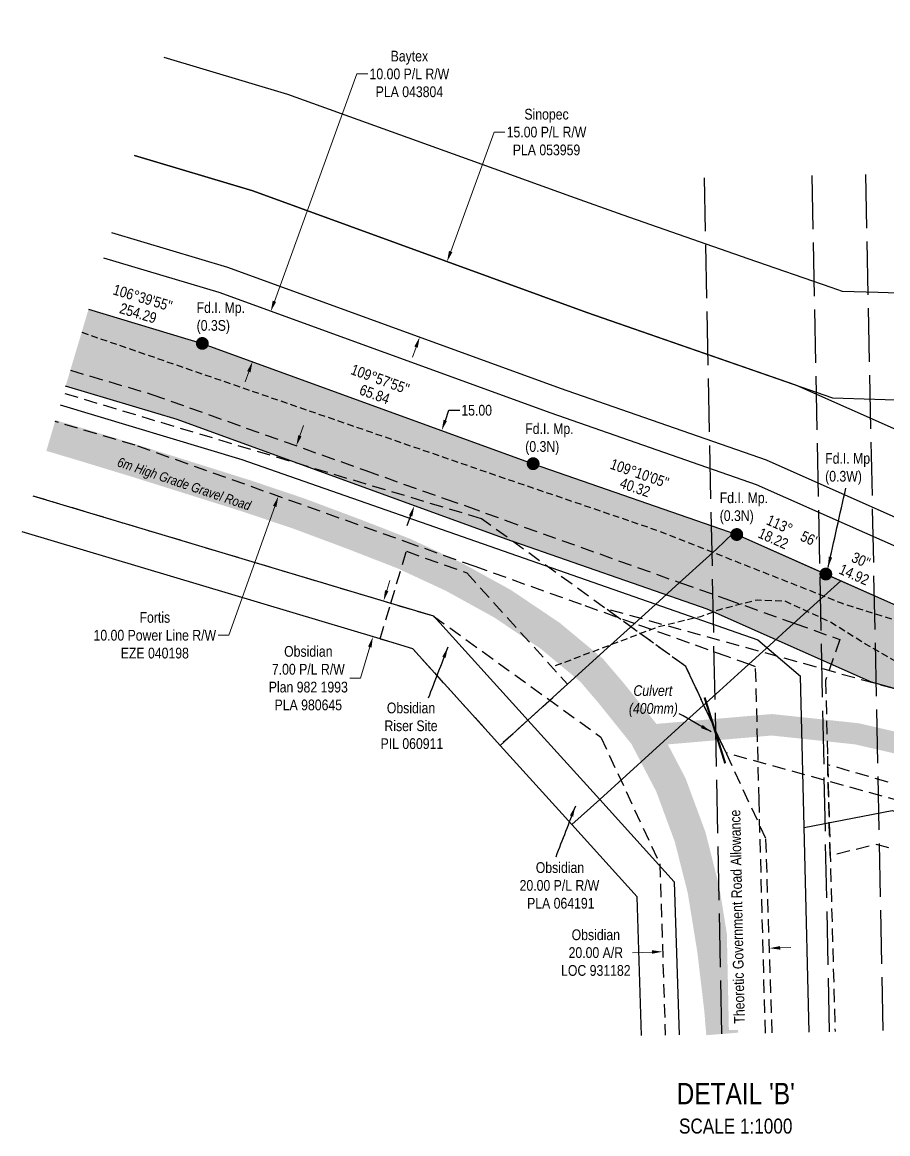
# Model space of a CAD drawing. Extents: x 594959 to 602233, y 5878755 to 5883049.
# Drawn here: x 598600 to 599409, y 5878755 to 5879794 of the extents above; entities that cross this region are included whole.
import ezdxf
from ezdxf.enums import TextEntityAlignment as Align

# ---------------------------------------------------------------- set-up
doc = ezdxf.new("R2010")
doc.units = 0
doc.header["$LTSCALE"] = 5
doc.header["$PDSIZE"] = 0.5
for name, pattern in [('foc-ACCESSROAD', [3.75, 2.5, -1.25]), ('foc-FLOWLINE', [3.75, 2.5, -1.25]), ('foc-UNSURVEYED', [12.5, 10, -2.5]), ('UG_PIPE', [1.875, 1.25, -0.625])]:
    doc.linetypes.add(name, pattern=pattern)
doc.layers.get('Defpoints').update_dxf_attribs({"color": 9})
for name, color, linetype, lineweight in [('AS-GENERAL', 48, 'Continuous', 18), ('C-AR-T', 13, 'Continuous', 9), ('C-RW-T', 13, 'Continuous', 9), ('C-WS-T', 13, 'Continuous', 9), ('F-EZE-T', 190, 'Continuous', 9), ('F-RW-T', 190, 'Continuous', 9), ('T-TEXT', 48, 'Continuous', 18)]:
    doc.layers.add(name, color=color, linetype=linetype, lineweight=lineweight)
for name, color, linetype in [('AS-PIPE-UG', 44, 'UG_PIPE'), ('AS-POWER', 104, 'foc-POWER'), ('AS-ROADS', 254, 'Continuous'), ('C-AR', 13, 'foc-ACCESSROAD'), ('C-RW', 13, 'Continuous'), ('C-WS', 13, 'foc-ACCESSROAD'), ('DETAIL-T', 7, 'Continuous'), ('F-EZE', 190, 'foc-FLOWLINE'), ('F-RW', 190, 'Continuous'), ('L-BD1', 253, 'Continuous'), ('L-MON', 1, 'Continuous'), ('L-ROAD-T', 7, 'Continuous'), ('L-USEC', 7, 'foc-UNSURVEYED'), ('P-PROPOSED', 10, 'Continuous'), ('P-PROPOSED-H', 21, 'Continuous'), ('P-TXT', 4, 'Continuous')]:
    doc.layers.add(name, color=color, linetype=linetype)
doc.styles.add('80CG', font='ARIALN.TTF', dxfattribs={"height": 10})
doc.styles.add('80L', font='ARIALN.TTF', dxfattribs={"height": 10})
doc.styles.add('foc-LtypeFont', font='ARIALN.TTF', dxfattribs={"height": 7.35})
doc.linetypes.add('foc-POWER', pattern='A,6,-1,["P",foc-LtypeFont,S=0.2,R=0,X=-0.625,Y=-0.75],-1.24,4', length=12.24)
doc.dimstyles.new('Compass 5 000', dxfattribs={"dimscale": 5, "dimtxt": 9, "dimasz": 2, "dimexe": 0.2, "dimexo": 0.0625, "dimgap": 0.5, "dimtad": 0, "dimtih": 1, "dimtoh": 1, "dimzin": 0, "dimdsep": 46, "dimtxsty": '80CG', "dimcen": 0.1, "dimse1": 1, "dimse2": 1, "dimclrd": 256, "dimclrt": 256, "dimaunit": 1, "dimadec": 4, "dimazin": 0, "dimtfac": 0.06, "dimtofl": 0, "dimtmove": 0, "dimatfit": 1, "dimfxl": 0.2, "dimtolj": 1, "dimtzin": 0, "dimlwd": -1, "dimarcsym": 0})

# ---------------------------------------------------------------- blocks, each defined once
blk = doc.blocks.new('fdia')
at = {"color": 255, "const_width": 1}
blk.add_lwpolyline([(-0.5, 0, 1), (0.5, 0, 1)], format="xyb", close=True, dxfattribs=at)
blk = doc.blocks.new('Fdiaa')
blk.add_blockref('fdia', (0, 0))
blk = doc.blocks.new('fdib')
at = {"color": 1, "const_width": 1.6}
blk.add_lwpolyline([(-0.4, 0, 1), (0.4, 0, 1)], format="xyb", close=True, dxfattribs=at)
at = {"color": 1}
blk.add_circle((0, 0), 0.8, dxfattribs=at)
blk = doc.blocks.new('Fdibb')
blk.add_blockref('fdib', (0, 0))
blk = doc.blocks.new('fdicc')
for name in ['Fdibb', 'Fdiaa']:
    blk.add_blockref(name, (0, 0))
blk = doc.blocks.new('FDI')
blk.add_blockref('fdicc', (0, 0))
blk = doc.blocks.new('*D454')
at = {"layer": 'Defpoints', "color": 0, "transparency": 16777216}
for p in [(598873.9, 5879391.7), (598839, 5879350.9), (598857.1, 5879344.5)]:
    blk.add_point(p, dxfattribs=at)
at = {"layer": 'F-EZE-T', "transparency": 16777216}
for p, q in [((598859.2, 5879407.6), (598862.5, 5879417)), ((598835.6, 5879341.5), (598792.7, 5879221.1)), ((598792.7, 5879221.1), (598782.7, 5879221.1))]:
    blk.add_line(p, q, dxfattribs=at)
for points in [[(598857.6, 5879408.1), (598860.7, 5879407), (598855.8, 5879398.1)], [(598834, 5879342.1), (598837.2, 5879341), (598839, 5879350.9)]]:
    blk.add_solid(points, dxfattribs=at)
at = {"layer": 'F-EZE-T', "transparency": 16777216, "insert": (598723.5, 5879221.1), "char_height": 10, "attachment_point": 5, "style": '80CG'}
blk.add_mtext('\\A1;Fortis\\P10.00 Power Line R/W\\PEZE 040198', dxfattribs=at)
blk = doc.blocks.new('*D455')
at = {"layer": 'C-RW-T', "transparency": 16777216}
for p, q in [((598940.3, 5879262.9), (598943.1, 5879272.4)), ((598924.5, 5879210.2), (598915.8, 5879181)), ((598915.8, 5879181), (598905.8, 5879181))]:
    blk.add_line(p, q, dxfattribs=at)
for points in [[(598938.7, 5879263.3), (598941.9, 5879262.4), (598937.4, 5879253.3)], [(598922.9, 5879210.6), (598926.1, 5879209.7), (598927.4, 5879219.7)]]:
    blk.add_solid(points, dxfattribs=at)
at = {"layer": 'Defpoints', "color": 0, "transparency": 16777216}
for p in [(598703.6, 5879323.2), (598693.6, 5879289.7, 2.2), (598927.4, 5879219.7)]:
    blk.add_point(p, dxfattribs=at)
at = {"layer": 'C-RW-T', "transparency": 16777216, "insert": (598867, 5879181), "char_height": 10, "attachment_point": 5, "style": '80CG'}
blk.add_mtext('\\A1;Obsidian\\P7.00 P/L R/W\\PPlan 982 1993\\PPLA 980645', dxfattribs=at)
blk = doc.blocks.new('*D457')
at = {"layer": 'C-AR-T', "transparency": 16777216}
for p, q in [((599188.2, 5878925.2), (599170.1, 5878924.6)), ((599308.1, 5878929.1), (599318.1, 5878929.4))]:
    blk.add_line(p, q, dxfattribs=at)
for points in [[(599188.2, 5878926.9), (599188.3, 5878923.6), (599198.2, 5878925.5)], [(599308.1, 5878930.8), (599308.2, 5878927.4), (599298.1, 5878928.8)]]:
    blk.add_solid(points, dxfattribs=at)
at = {"layer": 'Defpoints', "color": 0, "transparency": 16777216}
for p in [(599198.2, 5878925.5), (599198.5, 5878917.4), (599298.4, 5878920.6)]:
    blk.add_point(p, dxfattribs=at)
at = {"layer": 'C-AR-T', "transparency": 16777216, "insert": (599135.8, 5878924.6), "char_height": 10, "attachment_point": 5, "style": '80CG'}
blk.add_mtext('\\A1;Obsidian\\P20.00 A/R\\PLOC 931182', dxfattribs=at)
blk = doc.blocks.new('*D458')
at = {"layer": 'Defpoints', "color": 0, "transparency": 16777216}
for p in [(598996.7, 5879570.2), (599020, 5879561.7), (598994.4, 5879491.3)]:
    blk.add_point(p, dxfattribs=at)
at = {"layer": 'F-RW-T', "transparency": 16777216}
for p, q in [((599000.1, 5879579.6), (599040.7, 5879691.2)), ((599040.7, 5879691.2), (599050.7, 5879691.2)), ((598967.7, 5879490.3), (598964.3, 5879480.9))]:
    blk.add_line(p, q, dxfattribs=at)
for points in [[(598998.5, 5879580.2), (599001.7, 5879579), (598996.7, 5879570.2)], [(598966.1, 5879490.9), (598969.3, 5879489.8), (598971.1, 5879499.7)]]:
    blk.add_solid(points, dxfattribs=at)
at = {"layer": 'F-RW-T', "transparency": 16777216, "insert": (599089.7, 5879691.2), "char_height": 10, "attachment_point": 5, "style": '80CG'}
blk.add_mtext('\\A1;Sinopec\\P15.00 P/L R/W\\PPLA 053959', dxfattribs=at)
blk = doc.blocks.new('*D459')
at = {"layer": 'C-AR-T', "transparency": 16777216}
for p, q in [((599718.3, 5879097.7), (599720.9, 5879107.4)), ((599686.2, 5878982.1), (599667.8, 5878915.4)), ((599667.8, 5878915.4), (599657.8, 5878915.4))]:
    blk.add_line(p, q, dxfattribs=at)
for points in [[(599716.7, 5879098.2), (599719.9, 5879097.3), (599715.6, 5879088.1)], [(599684.6, 5878982.6), (599687.9, 5878981.7), (599688.9, 5878991.7)]]:
    blk.add_solid(points, dxfattribs=at)
at = {"layer": 'Defpoints', "color": 0, "transparency": 16777216}
for p in [(599336.7, 5879193), (599310, 5879096.7), (599688.9, 5878991.7)]:
    blk.add_point(p, dxfattribs=at)
at = {"layer": 'C-AR-T', "transparency": 16777216, "insert": (599587.8, 5878915.4), "char_height": 10, "attachment_point": 5, "style": '80CG'}
blk.add_mtext('\\A1;Obsidian\\P20.00 A/R\\PMSL 941422^J(Expired, To be Cancelled)', dxfattribs=at)
blk = doc.blocks.new('*D463')
at = {"layer": 'Defpoints', "color": 0, "transparency": 16777216}
for p in [(598831.9, 5879523.7), (598856.8, 5879514.7), (598839.7, 5879467.7)]:
    blk.add_point(p, dxfattribs=at)
at = {"layer": 'F-RW-T', "transparency": 16777216}
for p, q in [((598835.3, 5879533.1), (598912.5, 5879745.5)), ((598912.5, 5879745.5), (598922.5, 5879745.5)), ((598811.4, 5879467.4), (598808, 5879458))]:
    blk.add_line(p, q, dxfattribs=at)
for points in [[(598833.7, 5879533.7), (598836.9, 5879532.6), (598831.9, 5879523.7)], [(598809.8, 5879467.9), (598813, 5879466.8), (598814.8, 5879476.8)]]:
    blk.add_solid(points, dxfattribs=at)
at = {"layer": 'F-RW-T', "transparency": 16777216, "insert": (598961.5, 5879745.5), "char_height": 10, "attachment_point": 5, "style": '80CG'}
blk.add_mtext('\\A1;Baytex\\P10.00 P/L R/W\\PPLA 043804', dxfattribs=at)
blk = doc.blocks.new('*D487')
at = {"layer": 'Defpoints', "color": 0, "transparency": 16777216}
for p in [(598991.7, 5879412.5), (599012.3, 5879405), (598986.7, 5879334.6)]:
    blk.add_point(p, dxfattribs=at)
at = {"layer": 'P-TXT', "transparency": 16777216}
for p, q in [((598995.1, 5879421.9), (598998.5, 5879431.3)), ((598998.5, 5879431.3), (599008.5, 5879431.3)), ((598962.6, 5879332.7), (598959.2, 5879323.3))]:
    blk.add_line(p, q, dxfattribs=at)
for points in [[(598993.5, 5879422.5), (598996.6, 5879421.3), (598991.7, 5879412.5)], [(598961.1, 5879333.2), (598964.2, 5879332.1), (598966.1, 5879342.1)]]:
    blk.add_solid(points, dxfattribs=at)
at = {"layer": 'P-TXT', "transparency": 16777216, "insert": (599024.4, 5879431.3), "char_height": 10, "attachment_point": 5, "style": '80CG'}
blk.add_mtext('\\A1;15.00', dxfattribs=at)

msp = doc.modelspace()

# ---------------------------------------------------------------- hatches: boundary and pattern name
at = {"layer": 'P-PROPOSED-H'}
h = msp.add_hatch(color=256, dxfattribs=at)
h.dxf.hatch_style = 1
h.paths.add_polyline_path([(599737.395, 5879082.042), (599757.408, 5879154.29), (599418.971, 5879248.036), (599267.551, 5879315.266), (599077.201, 5879381.436), (598767.906, 5879493.801), (598661.497, 5879525.656), (598640.068, 5879453.816), (598744.337, 5879422.602), (599052.093, 5879310.796), (599239.984, 5879245.48), (599393.616, 5879177.268)])

# ---------------------------------------------------------------- linework, layer by layer
at = {"layer": 'AS-GENERAL', "const_width": 1.999, "flags": 128}
msp.add_lwpolyline([(599237.491, 5879163.021), (599256.736, 5879101.516)], dxfattribs=at)
at = {"layer": 'AS-PIPE-UG', "flags": 128}
for points in [[(598655.115, 5879504.26), (599047.256, 5879368.956), (599191.626, 5879319.751), (599365.986, 5879251.101), (599366.529, 5879250.874), (599749.556, 5879130.431), (599750.71, 5879130.108)], [(599737.426, 5879095.336), (599461.196, 5879170.756), (599387.901, 5879212.931), (599354.696, 5879233.601), (599312.766, 5879252.876), (599286.541, 5879253.946), (599252.316, 5879245.281), (599233.806, 5879238.451), (599193.941, 5879228.866), (599096.111, 5879191.796)]]:
    msp.add_lwpolyline(points, dxfattribs=at)
at = {"layer": 'AS-POWER', "flags": 128}
for points in [[(598634.901, 5879436.492), (598804.888, 5879385.24), (599287.202, 5879216.759), (599327.022, 5879182.925)], [(599335.252, 5878850.342), (599327.022, 5879182.925)], [(599330.52, 5879041.532), (599412.931, 5879057.399), (599706.677, 5878971.144)]]:
    msp.add_lwpolyline(points, dxfattribs=at)
at = {"layer": 'AS-ROADS', "flags": 128}
for points, const_width in [([(599254.015, 5878848.685), (599252.236, 5878870.481), (599245.621, 5878926.671), (599236.521, 5878983.041), (599223.976, 5879032.671), (599206.001, 5879081.276), (599181.821, 5879127.621), (599149.846, 5879167.451), (599131.876, 5879188.451), (599093.001, 5879220.761), (599048.461, 5879250.686), (599002.431, 5879276.031), (598956.426, 5879297.396), (598908.571, 5879316.011), (598857.681, 5879334.996), (598808.801, 5879351.436), (598757.076, 5879367.656), (598707.706, 5879383.176), (598654.331, 5879399.436), (598626.33, 5879407.759)], 30), ([(599181.932, 5879127.408), (599300.361, 5879137.501), (599379.751, 5879129.091), (599462.721, 5879110.071), (599725.132, 5879037.771)], 19.992)]:
    msp.add_lwpolyline(points, dxfattribs=dict(at, const_width=const_width))
at = {"layer": 'C-AR'}
msp.add_lwpolyline([(598609.537, 5879351.46), (598983.976, 5879239.121), (599140.406, 5879126.066), (599195.556, 5879007.631), (599200.725, 5878847.598)], dxfattribs=at)
at = {"layer": 'C-RW', "flags": 128}
msp.add_lwpolyline([(598661.497, 5879525.656), (598767.906, 5879493.801), (599077.201, 5879381.436), (599267.551, 5879315.266), (599350.816, 5879278.336), (599418.971, 5879248.036), (599757.408, 5879154.29)], dxfattribs=at)
at = {"layer": 'C-RW', "elevation": 2.178}
for points in [[(598609.508, 5879351.359), (598944.163, 5879251.214), (598983.941, 5879239.312), (599069.777, 5879144.574), (599072.29, 5879141.795), (599139.403, 5879067.721), (599209.061, 5878990.837), (599213.579, 5878847.86)], [(599178.617, 5878847.147), (599174.514, 5878976.88), (599113.499, 5879044.231), (599046.386, 5879118.308), (599043.878, 5879121.077), (598964.572, 5879208.608), (598934.139, 5879217.719), (598599.517, 5879317.864)]]:
    msp.add_lwpolyline(points, dxfattribs=at)
msp.add_lwpolyline([(599139.403, 5879067.721), (599113.499, 5879044.231), (599046.386, 5879118.308), (599072.29, 5879141.795), (599109.333, 5879175.384), (599146.377, 5879208.973), (599165.112, 5879225.957), (599198.485, 5879256.223), (599207.159, 5879264.315), (599248.575, 5879301.644), (599264.337, 5879316.384), (599267.551, 5879315.266), (599364.816, 5879272.112), (599314.025, 5879226.266), (599301.754, 5879214.941), (599271.892, 5879187.863), (599251.278, 5879169.165), (599220.693, 5879141.429), (599213.49, 5879134.9), (599139.403, 5879067.721)], close=True, dxfattribs=at)
at = {"layer": 'C-WS', "elevation": 2.178}
msp.add_lwpolyline([(599072.29, 5879141.795), (599046.386, 5879118.308), (599043.878, 5879121.077), (598964.572, 5879208.608), (598934.139, 5879217.719), (598944.163, 5879251.214), (598958.65, 5879299.618), (599015.104, 5879279.474), (599109.333, 5879175.384), (599072.29, 5879141.795)], close=True, dxfattribs=at)
at = {"layer": 'F-EZE'}
for points in [[(598644.509, 5879468.703), (598720.721, 5879446.22), (598920.717, 5879375.004), (598994.838, 5879348.614), (599015.158, 5879341.816), (599051.119, 5879328.572), (599214.975, 5879270.15), (599257.46, 5879255.1), (599321.841, 5879232.101), (599363.923, 5879217.193), (599357.746, 5879199.48), (599350.528, 5879178.795), (599352.393, 5879108.215), (599352.54, 5879101.118), (599354.709, 5879022.105), (599359.453, 5878850.836)], [(599294.334, 5878849.508), (599288.445, 5879066.773), (599287.017, 5879121.434), (599285.184, 5879191.742), (599279.708, 5879193.698), (599258.558, 5879201.243), (599172.927, 5879231.793), (599122.507, 5879249.782), (599022.919, 5879285.31), (598966.465, 5879305.453), (598705.231, 5879398.655), (598630.216, 5879420.784)]]:
    msp.add_lwpolyline(points, dxfattribs=at)
at = {"layer": 'F-EZE', "flags": 128}
msp.add_lwpolyline([(599698.704, 5878942.363), (599398.143, 5879025.618), (599354.896, 5879015.291), (599352.558, 5879100.478), (599713.351, 5878995.239)], dxfattribs=at)
at = {"layer": 'F-RW', "flags": 128}
for points in [[(598731.785, 5879761.299), (598847.56, 5879726.766), (599017.959, 5879665.374), (599111.992, 5879631.497), (599161.114, 5879613.8), (599277.76, 5879573.279), (599355.597, 5879546.238), (599366.005, 5879542.622), (599399.748, 5879541.524), (599764.274, 5879529.663)], [(598704.354, 5879669.337), (598815.044, 5879636.201), (599127.418, 5879522.717), (599357.015, 5879442.904), (599396.496, 5879441.619), (599761.024, 5879429.758)], [(599770.879, 5879202.419), (599435.886, 5879295.212), (599371.079, 5879324.023), (599285.919, 5879361.794), (599093.94, 5879428.53), (598783.619, 5879541.268), (598675.783, 5879573.55)], [(598661.497, 5879525.656), (598767.906, 5879493.801), (599077.201, 5879381.436), (599267.551, 5879315.266), (599350.816, 5879278.336), (599418.971, 5879248.036), (599757.408, 5879154.29)]]:
    msp.add_lwpolyline(points, dxfattribs=at)
at = {"layer": 'F-RW'}
for points in [[(599797.82, 5879298.678), (599469.681, 5879389.572), (599322.684, 5879454.838), (599127.418, 5879522.717), (598815.044, 5879636.201), (598704.354, 5879669.337)], [(598682.925, 5879597.497), (598791.475, 5879565.001), (599102.309, 5879452.077), (599295.118, 5879385.052), (599444.326, 5879318.804), (599777.614, 5879226.484)]]:
    msp.add_lwpolyline(points, dxfattribs=at)
at = {"layer": 'L-USEC', "flags": 128}
for points in [[(599253.657, 5878848.678), (599237.282, 5879651.275)], [(599354.22, 5878850.729), (599337.845, 5879653.327)], [(599404.526, 5878851.756), (599388.151, 5879654.353)]]:
    msp.add_lwpolyline(points, dxfattribs=at)
at = {"layer": 'P-PROPOSED'}
for points in [[(598661.497, 5879525.656), (598767.906, 5879493.801), (599077.201, 5879381.436), (599267.551, 5879315.266), (599418.971, 5879248.036), (599757.408, 5879154.29)], [(599737.395, 5879082.042), (599393.616, 5879177.268), (599239.984, 5879245.48), (599052.093, 5879310.796), (598744.337, 5879422.602), (598640.068, 5879453.816)]]:
    msp.add_lwpolyline(points, dxfattribs=at)

# ---------------------------------------------------------------- block references
at = {"layer": 'L-MON', "xscale": 4.997883050000012, "yscale": 4.997883050000012, "zscale": 4.997883050000012}
for p in [(598767.906, 5879493.801), (599077.201, 5879381.436), (599267.551, 5879315.266), (599350.816, 5879278.336)]:
    msp.add_blockref('FDI', p, dxfattribs=at)

# ---------------------------------------------------------------- texts
at = {"layer": 'C-RW-T', "insert": (599064.326, 5879009.114), "char_height": 9.99577, "width": 74.46818, "attachment_point": 1, "style": '80L'}
msp.add_mtext('\\pi15.32659;Obsidian\\P\\pi0.21021;20.00 P/L R/W\\P\\pi7.21611;PLA 064191', dxfattribs=at)
at = {"layer": 'DETAIL-T', "color": 3, "insert": (599266.567, 5878779.179), "char_height": 19.99153, "width": 109.66242, "attachment_point": 5, "style": '80CG'}
msp.add_mtext("DETAIL 'B'\\P{\\H0.7x;SCALE 1:1000}", dxfattribs=at)
at = {"layer": 'L-BD1', "style": '80L'}
for s, height, rotation, p in [("106°39'55''", 9.99577, 343.3343, (598712.237, 5879536.45)), ('254.29', 9.9958, 343.3343, (598707.937, 5879522.087)), ("109°57'55''", 9.99153, 340.0342, (598934.179, 5879460.385)), ('65.84', 9.9915, 340.0342, (598929.062, 5879446.298)), ("109°10'05''", 9.99153, 340.8314, (599176.813, 5879372.411)), ('40.32', 9.9915, 340.8314, (599172.564, 5879359.338)), ("56'", 9.9915, 336.0589, (599335.013, 5879311.542)), ("30''", 9.9915, 336.0589, (599383.756, 5879291.336)), ('14.92', 9.9915, 336.0589, (599377.369, 5879277.846))]:
    msp.add_text(s, height=height, rotation=rotation, dxfattribs=at).set_placement(p, align=Align.MIDDLE)
at = {"layer": 'L-BD1', "insert": (599295.92, 5879335.337), "char_height": 9.99153, "width": 28.13891, "attachment_point": 1, "rotation": 336.0589, "line_spacing_factor": 0.86195, "style": '80L'}
msp.add_mtext('\\pi2.80683;113°\\P\\pi0.66335;18.22', dxfattribs=at)
at = {"layer": 'L-MON', "char_height": 9.9958, "attachment_point": 1, "style": '80L'}
for s, insert in [('Fd.I. Mp.\\P(0.3S)', (598762.587, 5879532.263)), ('Fd.I. Mp.\\P(0.3N)', (599069.82, 5879419.157)), ('Fd.I. Mp.\\P(0.3W)', (599350.212, 5879391.386)), ('Fd.I. Mp.\\P(0.3N)', (599251.608, 5879354.548))]:
    msp.add_mtext_dynamic_manual_height_columns(s, width=44.31043, gutter_width=49.979, heights=[0], dxfattribs=dict(at, insert=insert))
at = {"layer": 'T-TEXT', "insert": (598690.057, 5879387.915, 0.436), "char_height": 8.99613, "attachment_point": 1, "rotation": 341.410464, "style": '80L'}
msp.add_mtext_dynamic_manual_height_columns('\\pi0.47454;{\\fArial Narrow|b0|i1|c0|p18;6m High Grade Gravel Road}', width=131.19662, gutter_width=47.48, heights=[0], dxfattribs=at)
at = {"layer": 'T-TEXT', "insert": (599166.183, 5879174.424), "char_height": 9.99577, "attachment_point": 1, "style": '80L'}
msp.add_mtext_dynamic_manual_height_columns('\\pi4.78535;{\\fArial Narrow|b0|i1|c0|p34;Culvert \\P\\pi0.53408;(400mm)}', width=45.24455, gutter_width=49.979, heights=[0], dxfattribs=at)

# ---------------------------------------------------------------- dimensions: what is measured, and where the dimension line sits
at = {"layer": 'C-AR-T', "color": 4}
dim = msp.add_linear_dim(base=(599688.918, 5878991.748), p1=(599336.66, 5879193.045), p2=(599309.977, 5879096.715), angle=254.517318, text='Obsidian\\P20.00 A/R\\PMSL 941422^J(Expired, To be Cancelled)', dimstyle='Compass 5 000', dxfattribs=at)
dim.commit()
dim.dimension.update_dxf_attribs({"geometry": '*D459', "text_midpoint": (599587.84, 5878915.433), "dimtype": 161})
at = {"layer": 'C-RW-T'}
dim = msp.add_linear_dim(base=(598927.358, 5879219.749), p1=(598703.646, 5879323.225), p2=(598693.613, 5879289.703, 2.178), angle=253.338785, text='Obsidian\\P7.00 P/L R/W\\PPlan 982 1993\\PPLA 980645', dimstyle='Compass 5 000', dxfattribs=at)
dim.commit()
dim.dimension.update_dxf_attribs({"geometry": '*D455', "text_midpoint": (598867.036, 5879181.031), "dimtype": 161})
at = {"layer": 'F-EZE-T'}
dim = msp.add_linear_dim(base=(598838.962, 5879350.943), p1=(598873.945, 5879391.659), p2=(598857.108, 5879344.469), angle=250.364941, text='Fortis\\P10.00 Power Line R/W\\PEZE 040198', dimstyle='Compass 5 000', dxfattribs=at)
dim.commit()
dim.dimension.update_dxf_attribs({"geometry": '*D454', "text_midpoint": (598723.511, 5879221.14), "dimtype": 161})
at = {"layer": 'F-RW-T', "color": 4}
dim = msp.add_linear_dim(base=(598831.877, 5879523.736), p1=(598839.718, 5879467.712), p2=(598856.784, 5879514.687), angle=70.034223, text='Baytex\\P10.00 P/L R/W\\PPLA 043804', dimstyle='Compass 5 000', dxfattribs=at)
dim.commit()
dim.dimension.update_dxf_attribs({"geometry": '*D463', "text_midpoint": (598961.545, 5879745.545), "dimtype": 161})
at = {"layer": 'F-RW-T'}
dim = msp.add_linear_dim(base=(598996.698, 5879570.207), p1=(598994.386, 5879491.285), p2=(599019.984, 5879561.747), angle=70.034223, text='Sinopec\\P15.00 P/L R/W\\PPLA 053959', dimstyle='Compass 5 000', dxfattribs=at)
dim.commit()
dim.dimension.update_dxf_attribs({"geometry": '*D458', "text_midpoint": (599089.744, 5879691.212), "dimtype": 161})
at = {"layer": 'P-TXT', "color": 4}
dim = msp.add_linear_dim(base=(598991.654, 5879412.515), p1=(598986.698, 5879334.553), p2=(599012.296, 5879405.016), angle=70.034223, text='15.00', dimstyle='Compass 5 000', dxfattribs=at)
dim.commit()
dim.dimension.update_dxf_attribs({"geometry": '*D487', "text_midpoint": (599024.421, 5879431.313), "dimtype": 161})

# ---------------------------------------------------------------- leaders
at = {"layer": 'C-RW-T', "color": 4, "path_type": 1}
msp.add_leader([(599116.665, 5879061.598), (599098.338, 5879013.968)], dimstyle='Compass 5 000', override={"dimgap": 0.5, "dimtad": 0}, dxfattribs=at)
at = {"layer": 'L-MON', "path_type": 1}
msp.add_leader([(599352.927, 5879284.433), (599369.512, 5879358.585)], dimstyle='Compass 5 000', override={"dimgap": 0.5, "dimtad": 0}, dxfattribs=at)
at = {"layer": 'T-TEXT', "path_type": 1}
msp.add_leader([(599243.53, 5879130.954), (599213.787, 5879147.855)], dimstyle='Compass 5 000', override={"dimgap": 0.5, "dimtad": 0}, dxfattribs=at)

# ---------------------------------------------------------------- next in the draw order: texts
at = {"layer": 'L-ROAD-T', "insert": (599262.959, 5878958.104), "char_height": 10, "width": 201.38722, "attachment_point": 2, "rotation": 91.218132, "style": '80L', "bg_fill": 2}
msp.add_mtext('Theoretic Government Road Allowance', dxfattribs=at)

# ---------------------------------------------------------------- next in the draw order: linework, layer by layer
at = {"layer": 'C-AR'}
msp.add_lwpolyline([(599300.669, 5878849.637), (599294.802, 5879031.293), (599220.04, 5879191.844), (599028.856, 5879330.016), (598638.109, 5879447.247)], dxfattribs=at)
at = {"layer": 'C-AR', "flags": 128}
msp.add_lwpolyline([(599710.712, 5878985.712), (599257.579, 5879111.229), (599220.04, 5879191.844), (599144.869, 5879246.171), (599737.395, 5879082.042)], dxfattribs=at)

# ---------------------------------------------------------------- next in the draw order: dimensions: what is measured, and where the dimension line sits
at = {"layer": 'C-AR-T', "color": 4}
dim = msp.add_linear_dim(base=(599198.207, 5878925.546), p1=(599298.377, 5878920.601), p2=(599198.471, 5878917.374), angle=181.849936, text='Obsidian\\P20.00 A/R\\PLOC 931182', dimstyle='Compass 5 000', dxfattribs=at)
dim.commit()
dim.dimension.update_dxf_attribs({"geometry": '*D457', "text_midpoint": (599135.796, 5878924.637), "dimtype": 161})

# ---------------------------------------------------------------- next in the draw order: texts
at = {"layer": 'C-WS-T', "insert": (598934.036, 5879158.241, 2.178), "char_height": 9.99577, "attachment_point": 1, "style": '80L', "bg_fill": 3, "box_fill_scale": 1.15, "bg_fill_color": 256, "bg_fill_true_color": 256, "bg_fill_transparency": 0}
msp.add_mtext_dynamic_manual_height_columns('\\pi6.37404;Obsidian\\P\\pi4.15465;Riser Site\\P\\pi0.48977;PIL 060911', width=56.56308, gutter_width=249.893, heights=[0], dxfattribs=at)

# ---------------------------------------------------------------- next in the draw order: leaders
at = {"layer": 'C-RW-T', "color": 4, "path_type": 1}
msp.add_leader([(598997.403, 5879209.911), (598979.076, 5879162.281)], dimstyle='Compass 5 000', override={"dimgap": 0.5, "dimtad": 0}, dxfattribs=at)

doc.saveas('drawing.dxf')
